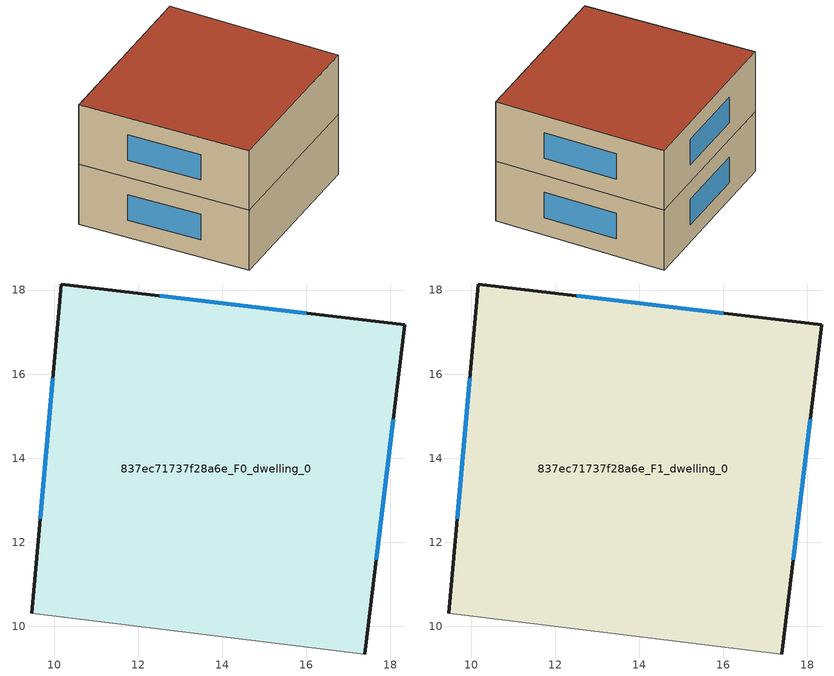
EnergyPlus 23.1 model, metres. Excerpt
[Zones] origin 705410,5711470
837ec71737f28a6e_F0_dwelling_0
 floor ground (EU_floor_Construction): 18.34,17.17 17.39,9.34 9.46,10.31 10.17,18.14 z0
 wall outside (EU_wall_Construction): 17.39,9.34 18.34,17.17 10.17,18.14 9.46,10.31 z0:3
 wall adiabatic (EU_wall_Construction): 9.46,10.31 17.39,9.34 z0:3
 window (EU_Window_Construction): 16,17.45 12.51,17.87 / 17.66,11.59 18.07,14.93 / 9.96,15.9 9.66,12.56 z0.86:2.14
837ec71737f28a6e_F1_dwelling_0
 floor to 837ec71737f28a6e_F0_dwelling_0 (EU_floor_Construction): 18.34,17.17 17.39,9.34 9.46,10.31 10.17,18.14 z3
 wall outside (EU_wall_Construction): 17.39,9.34 18.34,17.17 10.17,18.14 9.46,10.31 z3:6
 wall adiabatic (EU_wall_Construction): 9.46,10.31 17.39,9.34 z3:6
 window (EU_Window_Construction): 16,17.45 12.51,17.87 / 17.66,11.59 18.07,14.93 / 9.96,15.9 9.66,12.56 z3.86:5.14
 roof outside (EU_roof_Construction): 17.39,9.34 18.34,17.17 10.17,18.14 9.46,10.31 z6
shading: 9.46,10.31 17.39,9.34 z0:6
[Building]
EU S2 Campaign: North Axis=0; Terrain=City; Solar Distribution=FullExterior
[Site:Location]
London: Latitude=51.5; Longitude=-0.5; Time Zone=0; Elevation=25
[SizingPeriod:WeatherFileDays]
AnnualSizingPeriod: Begin Month=1; Begin Day of Month=1; End Month=12; End Day of Month=31; Day of Week for Start Day=Monday; Use Weather File Daylight Saving Period=No; Use Weather File Rain and Snow Indicators=No
[MATERIAL]
EU_InternalMass_Material: Roughness=MediumRough; Thickness=0.1; Conductivity=1; Density=1800; Specific Heat=900; Thermal Absorptance=0.9; Solar Absorptance=0.7; Visible Absorptance=0.7
[MATERIAL:NOMASS] Roughness=MediumRough; Thermal Absorptance=0.9; Solar Absorptance=0.7; Visible Absorptance=0.7
Name | Thermal Resistance
EU_wall_NoMass | 3.33993
EU_roof_NoMass | 5.24846
EU_floor_NoMass | 4.08214
[WINDOWMATERIAL:SIMPLEGLAZINGSYSTEM]
EU_Window_SimpleGlazing: UFactor=1.72386; Solar Heat Gain Coefficient=0.72; Visible Transmittance=0.72
[CONSTRUCTION]
EU_wall_Construction: EU_wall_NoMass
EU_roof_Construction: EU_roof_NoMass
EU_floor_Construction: EU_floor_NoMass
EU_Window_Construction: EU_Window_SimpleGlazing
EU_InternalMass_Construction: EU_InternalMass_Material
[ZONE] Type=1; Multiplier=1; Ceiling Height=autocalculate; Floor Area=autocalculate; Part of Total Floor Area=Yes
Name | Volume
837ec71737f28a6e_F0_dwelling_0 | 191.63
837ec71737f28a6e_F1_dwelling_0 | 191.629
[INTERNALMASS] Construction=EU_InternalMass_Construction; Surface Area=63.8767
Name | Zone or ZoneList
837ec71737f28a6e_F0_dwelling_0_EU_InternalMass | 837ec71737f28a6e_F0_dwelling_0
837ec71737f28a6e_F1_dwelling_0_EU_InternalMass | 837ec71737f28a6e_F1_dwelling_0
[OTHEREQUIPMENT] Fuel Type=Electricity; Design Level Calculation Method=Watts/Area; Power per Zone Floor Area=1; Fraction Latent=0; Fraction Radiant=0; Fraction Lost=0; Carbon Dioxide Generation Rate=0; EndUse Subcategory=EU_Step8_InternalGains
Name | Zone or ZoneList or Space or SpaceList | Schedule
EU_Step8_InternalGain_837ec71737f28a6e_F0_dwelling_0_f000 | 837ec71737f28a6e_F0_dwelling_0 | EU_Step8_GainSchedule_837ec71737f28a6e_F0_dwelling_0_f000
EU_Step8_InternalGain_837ec71737f28a6e_F1_dwelling_0_f000 | 837ec71737f28a6e_F1_dwelling_0 | EU_Step8_GainSchedule_837ec71737f28a6e_F1_dwelling_0_f000
[ZONEVENTILATION:DESIGNFLOWRATE] Schedule=EU_AlwaysOn; Design Flow Rate Calculation Method=AirChanges/Hour; Air Changes per Hour=0.453648; Ventilation Type=Natural; Fan Pressure Rise=0; Fan Total Efficiency=1; Constant Term Coefficient=1; Temperature Term Coefficient=0; Velocity Term Coefficient=0; Velocity Squared Term Coefficient=0; Minimum Indoor Temperature=-100; Maximum Indoor Temperature=100; Delta Temperature=-100; Minimum Outdoor Temperature=-100; Maximum Outdoor Temperature=100; Maximum Wind Speed=40
Name | Zone or ZoneList or Space or SpaceList
EU_ConstantAir_837ec71737f28a6e_F0_dwelling_0 | 837ec71737f28a6e_F0_dwelling_0
EU_ConstantAir_837ec71737f28a6e_F1_dwelling_0 | 837ec71737f28a6e_F1_dwelling_0
[HVACTEMPLATE:THERMOSTAT] Constant Heating Setpoint=20; Constant Cooling Setpoint=50
EU_HeatOnly_837ec71737f28a6e_F0_dwelling_0; EU_HeatOnly_837ec71737f28a6e_F1_dwelling_0
[HVACTEMPLATE:ZONE:IDEALLOADSAIRSYSTEM] System Availability Schedule=EU_AlwaysOn; Maximum Heating Supply Air Temperature=50; Minimum Cooling Supply Air Temperature=13; Maximum Heating Supply Air Humidity Ratio=0.0156; Minimum Cooling Supply Air Humidity Ratio=0.0077; Heating Limit=NoLimit; Cooling Limit=NoLimit; Heating Availability Schedule=EU_AlwaysOn; Cooling Availability Schedule=EU_CoolingOff; Dehumidification Control Type=ConstantSensibleHeatRatio; Cooling Sensible Heat Ratio=0.7; Dehumidification Setpoint=60; Humidification Control Type=None; Humidification Setpoint=30; Outdoor Air Method=None; Outdoor Air Flow Rate per Person=0.00944; Outdoor Air Flow Rate per Zone Floor Area=0; Outdoor Air Flow Rate per Zone=0; Demand Controlled Ventilation Type=None; Outdoor Air Economizer Type=NoEconomizer; Heat Recovery Type=None; Sensible Heat Recovery Effectiveness=0.7; Latent Heat Recovery Effectiveness=0.65
Name | Template Thermostat
837ec71737f28a6e_F0_dwelling_0 | EU_HeatOnly_837ec71737f28a6e_F0_dwelling_0
837ec71737f28a6e_F1_dwelling_0 | EU_HeatOnly_837ec71737f28a6e_F1_dwelling_0
[SIZING:ZONE] Zone Cooling Design Supply Air Temperature Input Method=SupplyAirTemperature; Zone Cooling Design Supply Air Temperature=13; Zone Heating Design Supply Air Temperature Input Method=SupplyAirTemperature; Zone Heating Design Supply Air Temperature=50; Zone Cooling Design Supply Air Humidity Ratio=0.008; Zone Heating Design Supply Air Humidity Ratio=0.008; Cooling Design Air Flow Method=DesignDay; Cooling Design Air Flow Rate=0; Cooling Minimum Air Flow per Zone Floor Area=0.000762; Cooling Minimum Air Flow=0; Cooling Minimum Air Flow Fraction=0.2; Heating Design Air Flow Method=DesignDay; Heating Design Air Flow Rate=0; Heating Maximum Air Flow per Zone Floor Area=0.002032; Heating Maximum Air Flow=0.141576; Heating Maximum Air Flow Fraction=0.3; Account for Dedicated Outdoor Air System=No; Dedicated Outdoor Air System Control Strategy=NeutralSupplyAir; Dedicated Outdoor Air Low Setpoint Temperature for Design=autosize; Dedicated Outdoor Air High Setpoint Temperature for Design=autosize; Zone Load Sizing Method=Sensible Load Only No Latent Load; Zone Latent Cooling Design Supply Air Humidity Ratio Input Method=HumidityRatioDifference; Zone Cooling Design Supply Air Humidity Ratio Difference=0.005; Zone Latent Heating Design Supply Air Humidity Ratio Input Method=HumidityRatioDifference; Zone Humidification Design Supply Air Humidity Ratio Difference=0.005
837ec71737f28a6e_F0_dwelling_0; 837ec71737f28a6e_F1_dwelling_0
[SCHEDULE:CONSTANT]
Name | Hourly Value
EU_AlwaysOn | 1
EU_CoolingOff | 0
[SCHEDULE:FILE] Column Number=1; Rows to Skip at Top=0; Number of Hours of Data=8760; Column Separator=Comma; Interpolate to Timestep=No; Minutes per Item=60; Adjust Schedule for Daylight Savings=Yes
Name | File
EU_Step8_GainSchedule_837ec71737f28a6e_F0_dwelling_0_f000 | ../../schedules/837ec71737f28a6e/837ec71737f28a6e_F0_dwelling_0_f000_gain.csv
EU_Step8_GainSchedule_837ec71737f28a6e_F1_dwelling_0_f000 | ../../schedules/837ec71737f28a6e/837ec71737f28a6e_F1_dwelling_0_f000_gain.csv
